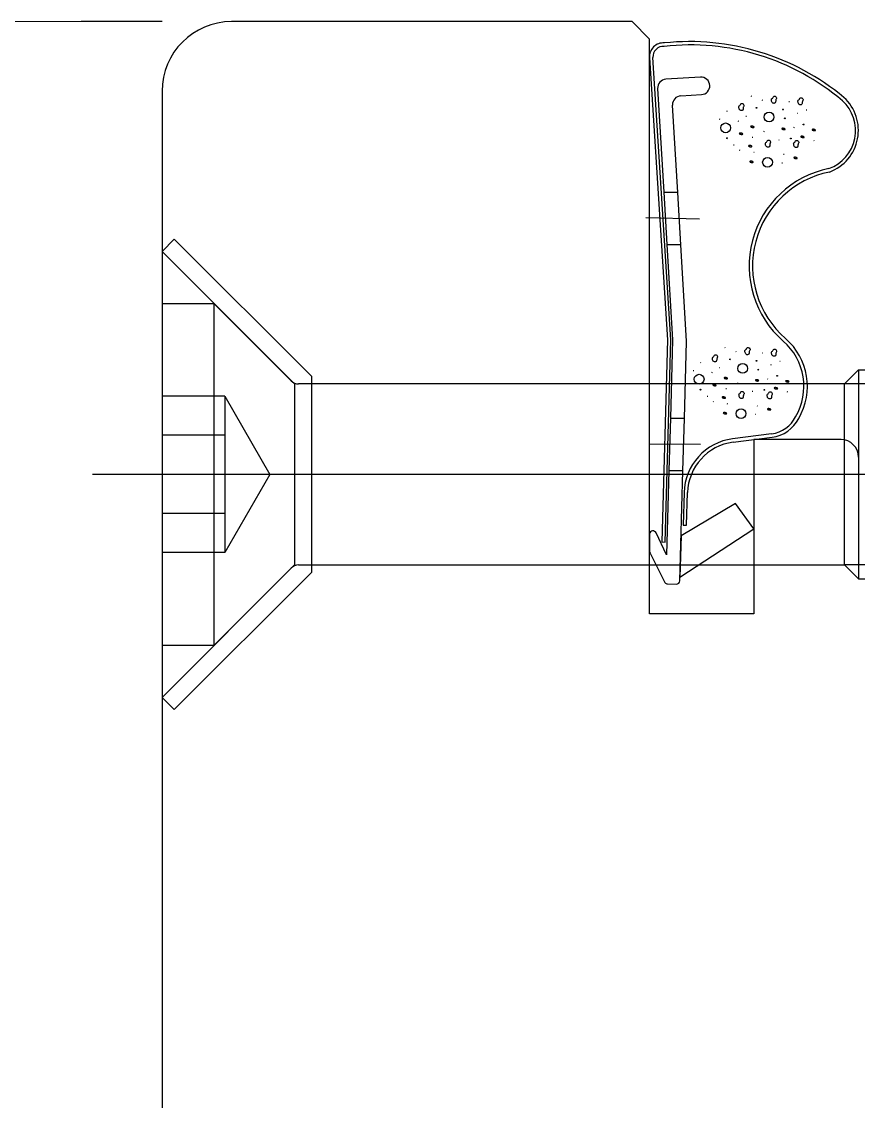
# Model space of a CAD drawing. Header units: centimetres. Extents: x 0.3 to 84.3, y 0.3 to 59.7.
# Drawn here: x 62.4973 to 62.5454, y 13.7373 to 13.7993 of the extents above; entities that cross this region are included whole.
import ezdxf

# ---------------------------------------------------------------- set-up
doc = ezdxf.new("R2010")
doc.units = ezdxf.units.CM
doc.linetypes.add('AUSGEZOGEN', pattern=[0])
doc.layers.add('Fenster', color=7, linetype='AUSGEZOGEN', lineweight=35)
doc.layers.add('Oeffnungsrichtung Fenster', color=7, linetype='AUSGEZOGEN', lineweight=25)

msp = doc.modelspace()

# ---------------------------------------------------------------- linework, layer by layer
at = {"layer": 'Fenster', "color": 7, "linetype": 'AUSGEZOGEN', "lineweight": 25}
for p, q in [((62.5323983980799, 13.79929238693553), (62.50939839859399, 13.79929238693553)), ((62.53339839805753, 13.79829238695789), (62.5323983980799, 13.79929238693553)), ((62.53339839805753, 13.76529238769549), (62.53339839805753, 13.79829238695789)), ((62.53339839805753, 13.7972199645752), (62.53442826877361, 13.78102068014214)), ((62.5346284473725, 13.78102422190891), (62.53359799509517, 13.79723265397175)), ((62.5363309611545, 13.79610005837549), (62.53433445999062, 13.79598180896169)), ((62.50539839868338, 13.79529238702494), (62.50539839868338, 13.67129238979656)), ((62.53386489705311, 13.79545312131732), (62.53422123947632, 13.78950007200515)), ((62.53519218516303, 13.79503085814527), (62.53639008586137, 13.79510180779353)), ((62.53926963269727, 13.79499829524457), (62.53923770191061, 13.79501055249685)), ((62.54051270917822, 13.79498028598537), (62.54055221416277, 13.79500578916268)), ((62.54055221416277, 13.79500578916268), (62.54058417438407, 13.79500733797222)), ((62.54058417438407, 13.79500733797222), (62.54061501467983, 13.79500275801416)), ((62.54061501467983, 13.79500275801416), (62.54064445032292, 13.79498471233378)), ((62.53502021857292, 13.78947760898205), (62.53472262222555, 13.79450217050085)), ((62.53853073696863, 13.79441872420985), (62.53854832270843, 13.79445139945474)), ((62.53853293852059, 13.79438454401193), (62.53853073696863, 13.79441872420985)), ((62.53853643682701, 13.79434590488641), (62.53853293852059, 13.79438454401193)), ((62.53854832270843, 13.79445139945474), (62.53858699288298, 13.79447811074811)), ((62.53858699288298, 13.79447811074811), (62.53861358792117, 13.79450808443972)), ((62.53861358792117, 13.79450808443972), (62.53862652667546, 13.79453844213304)), ((62.53862652667546, 13.79453844213304), (62.53864559621257, 13.79456767984071)), ((62.53864559621257, 13.79456767984071), (62.53868510119711, 13.79459318301802)), ((62.53868510119711, 13.79459318301802), (62.53871706141847, 13.79459473182756)), ((62.53871706141847, 13.79459473182756), (62.5387479017142, 13.79459015186954)), ((62.5387479017142, 13.79459015186954), (62.53877733735729, 13.79457210618921)), ((62.53877733735729, 13.79457210618921), (62.53880712704674, 13.79453288504751)), ((62.53879587039299, 13.79440194214876), (62.53878581054281, 13.79437000281664)), ((62.53881103956166, 13.79443294814996), (62.53879587039299, 13.79440194214876)), ((62.53880712704674, 13.79453288504751), (62.53882484187941, 13.79449692563667)), ((62.5388251864345, 13.79446414064974), (62.53881103956166, 13.79443294814996)), ((62.53882484187941, 13.79449692563667), (62.5388251864345, 13.79446414064974)), ((62.53990520067213, 13.79476527309085), (62.53987326988552, 13.79477753034321)), ((62.54039784993427, 13.79483133035447), (62.54041543567406, 13.79486400559941)), ((62.5404000514862, 13.79479715015654), (62.54039784993427, 13.79483133035447)), ((62.54040354979264, 13.79475851103107), (62.5404000514862, 13.79479715015654)), ((62.54040844326042, 13.79472172810224), (62.54040354979264, 13.79475851103107)), ((62.54042438967769, 13.79468186987029), (62.54040844326042, 13.79472172810224)), ((62.54041543567406, 13.79486400559941), (62.54045410584863, 13.79489071689277)), ((62.54045092748856, 13.79464218707562), (62.54042438967769, 13.79468186987029)), ((62.54048212177617, 13.7946164313581), (62.54045092748856, 13.79464218707562)), ((62.54045410584863, 13.79489071689277), (62.5404807008868, 13.79492069058437)), ((62.5404807008868, 13.79492069058437), (62.54049363964111, 13.7949510482777)), ((62.54051193078229, 13.79460042889841), (62.54048212177617, 13.7946164313581)), ((62.54049363964111, 13.7949510482777), (62.54051270917822, 13.79498028598537)), ((62.54054500143792, 13.79459649695004), (62.54051193078229, 13.79460042889841)), ((62.54058272851579, 13.79460649178068), (62.54054500143792, 13.79459649695004)), ((62.54061982491476, 13.79462838609147), (62.54058272851579, 13.79460649178068)), ((62.54064132235408, 13.79468445134762), (62.54061982491476, 13.79462838609147)), ((62.54064590002023, 13.79471528131521), (62.54064132235408, 13.79468445134762)), ((62.54064445032292, 13.79498471233378), (62.54067424001241, 13.79494549119209)), ((62.54064759917077, 13.79474769285044), (62.54064590002023, 13.79471528131521)), ((62.54065292350846, 13.79478260896131), (62.54064759917077, 13.79474769285044)), ((62.54066298335861, 13.79481454829343), (62.54065292350846, 13.79478260896131)), ((62.54067815252729, 13.79484555429454), (62.54066298335861, 13.79481454829343)), ((62.54067424001241, 13.79494549119209), (62.54069195484507, 13.79490953178124)), ((62.54069229940013, 13.7948767467944), (62.54067815252729, 13.79484555429454)), ((62.54069195484507, 13.79490953178124), (62.54069229940013, 13.7948767467944)), ((62.54143340315433, 13.79467895325406), (62.5414014723677, 13.79469121050638)), ((62.54192605241644, 13.79474501051769), (62.54194363815624, 13.79477768576262)), ((62.54192825396836, 13.79471083031972), (62.54192605241644, 13.79474501051769)), ((62.54193175227482, 13.79467219119424), (62.54192825396836, 13.79471083031972)), ((62.54193664574258, 13.79463540826551), (62.54193175227482, 13.79467219119424)), ((62.54195259215987, 13.79459555003355), (62.54193664574258, 13.79463540826551)), ((62.54194363815624, 13.79477768576262), (62.54198230833077, 13.79480439705604)), ((62.54197912997073, 13.7945558672388), (62.54195259215987, 13.79459555003355)), ((62.54201032425834, 13.79453011152131), (62.54197912997073, 13.7945558672388)), ((62.54198230833077, 13.79480439705604), (62.54200890336897, 13.79483437074751)), ((62.54200890336897, 13.79483437074751), (62.54202184212327, 13.79486472844087)), ((62.54204013326444, 13.79451410906163), (62.54201032425834, 13.79453011152131)), ((62.54202184212327, 13.79486472844087), (62.54204091166037, 13.79489396614854)), ((62.54207320392007, 13.79451017711322), (62.54204013326444, 13.79451410906163)), ((62.54204091166037, 13.79489396614854), (62.54208041664497, 13.79491946932585)), ((62.54211093099794, 13.79452017194381), (62.54207320392007, 13.79451017711322)), ((62.54208041664497, 13.79491946932585), (62.54211237686624, 13.7949210181354)), ((62.54214802739691, 13.79454206625474), (62.54211093099794, 13.79452017194381)), ((62.54211237686624, 13.7949210181354), (62.54214321716197, 13.79491643817737)), ((62.54214321716197, 13.79491643817737), (62.54217265280509, 13.79489839249705)), ((62.54216952483623, 13.7945981315108), (62.54214802739691, 13.79454206625474)), ((62.5421741025024, 13.79462896147839), (62.54216952483623, 13.7945981315108)), ((62.54217265280509, 13.79489839249705), (62.54220244249455, 13.79485917135535)), ((62.54217580165292, 13.79466137301375), (62.5421741025024, 13.79462896147839)), ((62.5421811259906, 13.79469628912452), (62.54217580165292, 13.79466137301375)), ((62.54219118584075, 13.7947282284566), (62.5421811259906, 13.79469628912452)), ((62.54220635500945, 13.79475923445776), (62.54219118584075, 13.7947282284566)), ((62.54220244249455, 13.79485917135535), (62.54222015732721, 13.79482321194451)), ((62.5422205018823, 13.79479042695757), (62.54220635500945, 13.79475923445776)), ((62.54222015732721, 13.79482321194451), (62.5422205018823, 13.79479042695757)), ((62.53787188886726, 13.79413163002974), (62.53783995808068, 13.7941438872821)), ((62.53854133029478, 13.79430912195762), (62.53853643682701, 13.79434590488641)), ((62.53855727671208, 13.79426926372562), (62.53854133029478, 13.79430912195762)), ((62.53858381452293, 13.79422958093101), (62.53855727671208, 13.79426926372562)), ((62.53861500881055, 13.79420382521344), (62.53858381452293, 13.79422958093101)), ((62.53864481781664, 13.7941878227538), (62.53861500881055, 13.79420382521344)), ((62.53867788847221, 13.79418389080543), (62.53864481781664, 13.7941878227538)), ((62.53871561555016, 13.79419388563602), (62.53867788847221, 13.79418389080543)), ((62.5387527119491, 13.79421577994681), (62.53871561555016, 13.79419388563602)), ((62.53877420938842, 13.79427184520296), (62.5387527119491, 13.79421577994681)), ((62.5387787870546, 13.79430267517055), (62.53877420938842, 13.79427184520296)), ((62.53878048620511, 13.79433508670582), (62.5387787870546, 13.79430267517055)), ((62.53878581054281, 13.79437000281664), (62.53878048620511, 13.79433508670582)), ((62.53896416753002, 13.79383852852152), (62.53893223674344, 13.79385078577389)), ((62.54192743887883, 13.79400647835446), (62.54189550809222, 13.79401873560683)), ((62.54242737886005, 13.79420378680189), (62.54239544807346, 13.79421604405425)), ((62.5374600110995, 13.79366923081098), (62.53742808031292, 13.7936814880633)), ((62.5385294104257, 13.79356069722281), (62.53849747963909, 13.79357295447517)), ((62.54171888405932, 13.79319778877985), (62.54168695327274, 13.79321004603217)), ((62.53933468333711, 13.79263245142406), (62.53930275255051, 13.79264470867638)), ((62.54000008673945, 13.79297130955861), (62.53996815595284, 13.79298356681097)), ((62.53826490844597, 13.79219020196552), (62.53823297765933, 13.79220245921788)), ((62.5385983824296, 13.79189184801998), (62.53856645164302, 13.79190410527231)), ((62.54005749606597, 13.79231301660593), (62.54007508180577, 13.79234569185087)), ((62.54005969761793, 13.79227883640797), (62.54005749606597, 13.79231301660593)), ((62.54006319592435, 13.79224019728249), (62.54005969761793, 13.79227883640797)), ((62.54006808939211, 13.79220341435376), (62.54006319592435, 13.79224019728249)), ((62.54008403580939, 13.7921635561218), (62.54006808939211, 13.79220341435376)), ((62.54007508180577, 13.79234569185087), (62.54011375198031, 13.79237240314428)), ((62.54011057362026, 13.79212387332704), (62.54008403580939, 13.7921635561218)), ((62.54014176790787, 13.79209811760957), (62.54011057362026, 13.79212387332704)), ((62.54011375198031, 13.79237240314428), (62.5401403470185, 13.79240237683576)), ((62.5401403470185, 13.79240237683576), (62.54015328577282, 13.79243273452912)), ((62.540171576914, 13.79208211514988), (62.54014176790787, 13.79209811760957)), ((62.54015328577282, 13.79243273452912), (62.54017235530993, 13.79246197223679)), ((62.54020464756957, 13.79207818320146), (62.540171576914, 13.79208211514988)), ((62.54017235530993, 13.79246197223679), (62.54021186029448, 13.7924874754141)), ((62.54024237464748, 13.79208817803206), (62.54020464756957, 13.79207818320146)), ((62.54021186029448, 13.7924874754141), (62.5402438205158, 13.79248902422365)), ((62.54027947104644, 13.79211007234298), (62.54024237464748, 13.79208817803206)), ((62.5402438205158, 13.79248902422365), (62.54027466081153, 13.79248444426567)), ((62.54027466081153, 13.79248444426567), (62.54030409645463, 13.79246639858529)), ((62.54030096848575, 13.79216613759905), (62.54027947104644, 13.79211007234298)), ((62.54030554615193, 13.79219696756664), (62.54030096848575, 13.79216613759905)), ((62.54030409645463, 13.79246639858529), (62.54033388614411, 13.7924271774436)), ((62.54030724530247, 13.79222937910199), (62.54030554615193, 13.79219696756664)), ((62.54031256964013, 13.79226429521277), (62.54030724530247, 13.79222937910199)), ((62.54032262949031, 13.79229623454485), (62.54031256964013, 13.79226429521277)), ((62.54033779865896, 13.792327240546), (62.54032262949031, 13.79229623454485)), ((62.54033388614411, 13.7924271774436), (62.54035160097674, 13.79239121803275)), ((62.54035194553186, 13.79235843304582), (62.54033779865896, 13.792327240546)), ((62.54035160097674, 13.79239121803275), (62.54035194553186, 13.79235843304582)), ((62.54085492034321, 13.79248120488965), (62.5408229895566, 13.79249346214196)), ((62.54167812507799, 13.79229371583433), (62.54169571081778, 13.79232639107927)), ((62.54168032662992, 13.79225953563637), (62.54167812507799, 13.79229371583433)), ((62.54168382493637, 13.79222089651089), (62.54168032662992, 13.79225953563637)), ((62.54168871840412, 13.79218411358206), (62.54168382493637, 13.79222089651089)), ((62.54170466482141, 13.79214425535015), (62.54168871840412, 13.79218411358206)), ((62.54169571081778, 13.79232639107927), (62.54173438099233, 13.79235310237264)), ((62.54173120263228, 13.79210457255549), (62.54170466482141, 13.79214425535015)), ((62.54176239691989, 13.79207881683797), (62.54173120263228, 13.79210457255549)), ((62.54173438099233, 13.79235310237264), (62.54176097603052, 13.79238307606416)), ((62.54176097603052, 13.79238307606416), (62.54177391478481, 13.79241343375757)), ((62.54179220592599, 13.79206281437828), (62.54176239691989, 13.79207881683797)), ((62.54177391478481, 13.79241343375757), (62.54179298432192, 13.79244267146519)), ((62.54182527658161, 13.79205888242987), (62.54179220592599, 13.79206281437828)), ((62.54179298432192, 13.79244267146519), (62.54183248930646, 13.79246817464246)), ((62.54186300365948, 13.79206887726046), (62.54182527658161, 13.79205888242987)), ((62.54183248930646, 13.79246817464246), (62.54186444952779, 13.79246972345209)), ((62.54190010005846, 13.79209077157134), (62.54186300365948, 13.79206887726046)), ((62.54186444952779, 13.79246972345209), (62.54189528982351, 13.79246514349402)), ((62.54189528982351, 13.79246514349402), (62.54192472546661, 13.79244709781361)), ((62.54192159749777, 13.79214683682749), (62.54190010005846, 13.79209077157134)), ((62.54192617516395, 13.79217766679508), (62.54192159749777, 13.79214683682749)), ((62.54192472546661, 13.79244709781361), (62.54195451515609, 13.79240787667195)), ((62.54192787431446, 13.7922100783303), (62.54192617516395, 13.79217766679508)), ((62.54193319865215, 13.79224499444113), (62.54192787431446, 13.7922100783303)), ((62.54194325850231, 13.7922769337732), (62.54193319865215, 13.79224499444113)), ((62.54195842767098, 13.79230793977431), (62.54194325850231, 13.7922769337732)), ((62.54195451515609, 13.79240787667195), (62.54197222998876, 13.79237191726111)), ((62.54197257454386, 13.79233913227422), (62.54195842767098, 13.79230793977431)), ((62.54197222998876, 13.79237191726111), (62.54197257454386, 13.79233913227422)), ((62.54286496071112, 13.79244917042957), (62.54283302992449, 13.79246142768189)), ((62.53941671127356, 13.7917671941374), (62.53938478048698, 13.79177945138977)), ((62.54112565662503, 13.79165272861682), (62.54109372583843, 13.79166498586915)), ((62.54103484315432, 13.79115918659927), (62.54100291236771, 13.79117144385168)), ((62.53502021857292, 13.78947760898205), (62.53422123947632, 13.78950007200515)), ((62.53422123947632, 13.78950007200515), (62.53440118968751, 13.7864938274171)), ((62.53422123947632, 13.78950007200515), (62.53502021857292, 13.78947760898205)), ((62.53519827023386, 13.78647141777106), (62.53502021857292, 13.78947760898205)), ((62.53626153059648, 13.78794211724562), (62.5331878087043, 13.78802853388179)), ((62.50610550544852, 13.78679949399603), (62.50539839868317, 13.78609238723061)), ((62.51399839849088, 13.77890660095359), (62.50610550544852, 13.78679949399603)), ((62.53519827023386, 13.78647141777106), (62.53440118968751, 13.7864938274171)), ((62.53440118968751, 13.7864938274171), (62.53472852103388, 13.78102543656783)), ((62.53440118968751, 13.7864938274171), (62.53519827023386, 13.78647141777106)), ((62.53552522604615, 13.78095115649435), (62.53519827023386, 13.78647141777106)), ((62.5053983908878, 13.78609237943529), (62.50539818743673, 12.16259898163499)), ((62.50539839868317, 13.78609238723061), (62.51299839851325, 13.7784923874005)), ((62.50539739868372, 13.78309238729767), (62.50539739868372, 13.76349238773578)), ((62.50839739861664, 13.78309238729767), (62.50539739868372, 13.78309238729767)), ((62.50839739861664, 13.76349238773578), (62.50839739861664, 13.78309238729767)), ((62.50839739861664, 13.78309238729767), (62.51282266258592, 13.77866712332839)), ((62.53442826877361, 13.78102068014214), (62.53410193716086, 13.76941350973821)), ((62.53430185815984, 13.76940788902798), (62.5346284473725, 13.78102422190891)), ((62.53472852103388, 13.78102543656783), (62.5346017567791, 13.7765166049107)), ((62.53540144077493, 13.77649412206956), (62.53552576781127, 13.78091626519104)), ((62.537106561705, 13.78010512625984), (62.53712563124208, 13.78013436396746)), ((62.53712563124208, 13.78013436396746), (62.53716513622663, 13.78015986714482)), ((62.53716513622663, 13.78015986714482), (62.53719709644795, 13.78016141595436)), ((62.53719709644795, 13.78016141595436), (62.53722793674368, 13.78015683599629)), ((62.53722793674368, 13.78015683599629), (62.53725737238678, 13.78013879031596)), ((62.53725737238678, 13.78013879031596), (62.53728716207626, 13.78009956917427)), ((62.53774966772673, 13.78056497937132), (62.53771773694015, 13.78057723662364)), ((62.53838523570164, 13.7803319572176), (62.53835330491501, 13.78034421447001)), ((62.53887788496378, 13.78039801448122), (62.53889547070358, 13.78043068972616)), ((62.53888008651574, 13.7803638342833), (62.53887788496378, 13.78039801448122)), ((62.53888358482214, 13.78032519515782), (62.53888008651574, 13.7803638342833)), ((62.53888847828989, 13.78028841222904), (62.53888358482214, 13.78032519515782)), ((62.53890442470723, 13.78024855399704), (62.53888847828989, 13.78028841222904)), ((62.53889547070358, 13.78043068972616), (62.53893414087813, 13.78045740101957)), ((62.53893096251807, 13.78020887120243), (62.53890442470723, 13.78024855399704)), ((62.53896215680568, 13.78018311548485), (62.53893096251807, 13.78020887120243)), ((62.53893414087813, 13.78045740101957), (62.53896073591631, 13.78048737471113)), ((62.53896073591631, 13.78048737471113), (62.53897367467061, 13.78051773240445)), ((62.53899196581179, 13.78016711302517), (62.53896215680568, 13.78018311548485)), ((62.53897367467061, 13.78051773240445), (62.53899274420772, 13.78054697011212)), ((62.53902503646741, 13.78016318107684), (62.53899196581179, 13.78016711302517)), ((62.53899274420772, 13.78054697011212), (62.53903224919228, 13.78057247328943)), ((62.53906276354527, 13.78017317590743), (62.53902503646741, 13.78016318107684)), ((62.53903224919228, 13.78057247328943), (62.53906420941359, 13.78057402209897)), ((62.53909985994425, 13.78019507021827), (62.53906276354527, 13.78017317590743)), ((62.53906420941359, 13.78057402209897), (62.53909504970932, 13.78056944214095)), ((62.53909504970932, 13.78056944214095), (62.53912448535241, 13.78055139646063)), ((62.53912135738359, 13.78025113547438), (62.53909985994425, 13.78019507021827)), ((62.53912593504975, 13.78028196544197), (62.53912135738359, 13.78025113547438)), ((62.53912448535241, 13.78055139646063), (62.53915427504189, 13.78051217531893)), ((62.53912763420026, 13.78031437697728), (62.53912593504975, 13.78028196544197)), ((62.53913295853794, 13.78034929308806), (62.53912763420026, 13.78031437697728)), ((62.5391430183881, 13.78038123242018), (62.53913295853794, 13.78034929308806)), ((62.53915818755681, 13.78041223842133), (62.5391430183881, 13.78038123242018)), ((62.53915427504189, 13.78051217531893), (62.53917198987455, 13.78047621590809)), ((62.53917233442965, 13.78044343092115), (62.53915818755681, 13.78041223842133)), ((62.53917198987455, 13.78047621590809), (62.53917233442965, 13.78044343092115)), ((62.53991343818379, 13.78024563738082), (62.53988150739718, 13.78025789463314)), ((62.54040608744596, 13.78031169464453), (62.54042367318576, 13.78034436988947)), ((62.54040828899788, 13.78027751444647), (62.54040608744596, 13.78031169464453)), ((62.5404117873043, 13.780238875321), (62.54040828899788, 13.78027751444647)), ((62.5404166807721, 13.78020209239226), (62.5404117873043, 13.780238875321)), ((62.54043262718938, 13.7801622341603), (62.5404166807721, 13.78020209239226)), ((62.54042367318576, 13.78034436988947), (62.54046234336029, 13.78037108118279)), ((62.54045916500021, 13.78012255136564), (62.54043262718938, 13.7801622341603)), ((62.54049035928782, 13.78009679564812), (62.54045916500021, 13.78012255136564)), ((62.54046234336029, 13.78037108118279), (62.54048893839848, 13.7804010548743)), ((62.54048893839848, 13.7804010548743), (62.54050187715281, 13.78043141256767)), ((62.54050187715281, 13.78043141256767), (62.54052094668988, 13.78046065027534)), ((62.54052094668988, 13.78046065027534), (62.54056045167446, 13.78048615345261)), ((62.54056045167446, 13.78048615345261), (62.54059241189575, 13.78048770226219)), ((62.54059241189575, 13.78048770226219), (62.54062325219147, 13.78048312230417)), ((62.54062325219147, 13.78048312230417), (62.54065268783458, 13.78046507662379)), ((62.54064955986573, 13.78016481563759), (62.54062806242643, 13.78010875038149)), ((62.54065413753189, 13.78019564560518), (62.54064955986573, 13.78016481563759)), ((62.54065268783458, 13.78046507662379), (62.54068247752406, 13.78042585548214)), ((62.54065583668243, 13.7802280571405), (62.54065413753189, 13.78019564560518)), ((62.54066116102012, 13.78026297325128), (62.54065583668243, 13.7802280571405)), ((62.54067122087027, 13.78029491258335), (62.54066116102012, 13.78026297325128)), ((62.54068639003895, 13.78032591858451), (62.54067122087027, 13.78029491258335)), ((62.54068247752406, 13.78042585548214), (62.54070019235672, 13.78038989607131)), ((62.54070053691183, 13.78035711108438), (62.54068639003895, 13.78032591858451)), ((62.54070019235672, 13.78038989607131), (62.54070053691183, 13.78035711108438)), ((62.53635192389677, 13.77969831415653), (62.53631999311017, 13.7797105714089)), ((62.53701077199815, 13.7799854083366), (62.5370283577379, 13.78001808358154)), ((62.53701297355008, 13.77995122813868), (62.53701077199815, 13.7799854083366)), ((62.5370164718565, 13.77991258901321), (62.53701297355008, 13.77995122813868)), ((62.53702136532429, 13.77987580608437), (62.5370164718565, 13.77991258901321)), ((62.53703731174158, 13.77983594785247), (62.53702136532429, 13.77987580608437)), ((62.5370283577379, 13.78001808358154), (62.53706702791249, 13.78004479487495)), ((62.53706384955241, 13.77979626505776), (62.53703731174158, 13.77983594785247)), ((62.53709504384003, 13.77977050934024), (62.53706384955241, 13.77979626505776)), ((62.53706702791249, 13.78004479487495), (62.53709362295069, 13.78007476856647)), ((62.53709362295069, 13.78007476856647), (62.537106561705, 13.78010512625984)), ((62.53712485284615, 13.77975450688054), (62.53709504384003, 13.77977050934024)), ((62.53715792350175, 13.77975057493218), (62.53712485284615, 13.77975450688054)), ((62.53719565057965, 13.77976056976277), (62.53715792350175, 13.77975057493218)), ((62.53723274697862, 13.77978246407366), (62.53719565057965, 13.77976056976277)), ((62.53725424441794, 13.77983852932976), (62.53723274697862, 13.77978246407366)), ((62.53725882208408, 13.77986935929734), (62.53725424441794, 13.77983852932976)), ((62.53726052123463, 13.77990177083262), (62.53725882208408, 13.77986935929734)), ((62.53726584557231, 13.7799366869434), (62.53726052123463, 13.77990177083262)), ((62.53727590542246, 13.77996862627552), (62.53726584557231, 13.7799366869434)), ((62.53729107459115, 13.77999963227672), (62.53727590542246, 13.77996862627552)), ((62.53728716207626, 13.78009956917427), (62.53730487690893, 13.78006360976342)), ((62.53730522146399, 13.78003082477649), (62.53729107459115, 13.77999963227672)), ((62.53730487690893, 13.78006360976342), (62.53730522146399, 13.78003082477649)), ((62.54040747390835, 13.77957316248131), (62.54037554312173, 13.77958541973358)), ((62.54052016829395, 13.78008079318847), (62.54049035928782, 13.78009679564812)), ((62.54055323894956, 13.78007686123997), (62.54052016829395, 13.78008079318847)), ((62.54059096602745, 13.78008685607065), (62.54055323894956, 13.78007686123997)), ((62.54062806242643, 13.78010875038149), (62.54059096602745, 13.78008685607065)), ((62.54090741388955, 13.77977047092868), (62.54087548310294, 13.77978272818104)), ((62.51399839849088, 13.76767817407981), (62.51399839849088, 13.77890660095359)), ((62.53594004612904, 13.77923591493777), (62.53590811534244, 13.77924817219005)), ((62.53700944545522, 13.77912738134956), (62.53697751466861, 13.77913963860192)), ((62.53744420255953, 13.77940521264832), (62.53741227177292, 13.77941746990063)), ((62.54539739778963, 13.77929138738319), (62.54459739780754, 13.77849138740108)), ((62.54539739778963, 13.77929138738319), (62.57587284971668, 13.77929138738319)), ((62.54539739778963, 13.77929138738319), (62.54539739778963, 13.76729338765022)), ((62.51299839851325, 13.7784923874005), (62.51299839851325, 13.76809238763294)), ((62.51299839851325, 13.77849138740108), (62.51299839851325, 13.76809338763233)), ((62.54459739780754, 13.77849138740108), (62.51324692664511, 13.77849138740108)), ((62.53848012176897, 13.77853799368541), (62.53844819098234, 13.77855025093773)), ((62.54019891908887, 13.77876447290661), (62.5401669883022, 13.77877673015896)), ((62.57725849033176, 13.77849138740108), (62.54459739780754, 13.77849138740108)), ((62.54459739780754, 13.76809338763233), (62.54459739780754, 13.77849138740108)), ((62.50899739860324, 13.77778144730869), (62.50539739868372, 13.77778144730869)), ((62.50899739860324, 13.77778144730869), (62.50899739860324, 13.76880332772476)), ((62.50899739860324, 13.77778144730869), (62.51158915848257, 13.77329238751668)), ((62.53674494347548, 13.77775688609231), (62.53671301268883, 13.77776914334463)), ((62.5378147183666, 13.77819913555086), (62.53778278757999, 13.77821139280313)), ((62.53853753109549, 13.77787970073277), (62.53855511683525, 13.77791237597772)), ((62.53853973264742, 13.77784552053472), (62.53853753109549, 13.77787970073277)), ((62.53854323095386, 13.77780688140925), (62.53853973264742, 13.77784552053472)), ((62.53854812442162, 13.7777700984805), (62.53854323095386, 13.77780688140925)), ((62.5385640708389, 13.77773024024855), (62.53854812442162, 13.7777700984805)), ((62.53855511683525, 13.77791237597772), (62.53859378700985, 13.77793908727108)), ((62.53859060864975, 13.77769055745389), (62.5385640708389, 13.77773024024855)), ((62.53862180293736, 13.77766480173641), (62.53859060864975, 13.77769055745389)), ((62.53859378700985, 13.77793908727108), (62.53862038204799, 13.77796906096255)), ((62.53862038204799, 13.77796906096255), (62.53863332080231, 13.77799941865592)), ((62.53865161194348, 13.77764879927673), (62.53862180293736, 13.77766480173641)), ((62.53863332080231, 13.77799941865592), (62.53865239033941, 13.77802865636359)), ((62.53868468259906, 13.77764486732822), (62.53865161194348, 13.77764879927673)), ((62.53865239033941, 13.77802865636359), (62.53869189532399, 13.77805415954086)), ((62.53872240967698, 13.7776548621589), (62.53868468259906, 13.77764486732822)), ((62.53869189532399, 13.77805415954086), (62.53872385554529, 13.77805570835044)), ((62.53875950607596, 13.77767675646974), (62.53872240967698, 13.7776548621589)), ((62.53872385554529, 13.77805570835044), (62.53875469584099, 13.77805112839242)), ((62.53875469584099, 13.77805112839242), (62.53878413148414, 13.77803308271205)), ((62.53878100351528, 13.77773282172584), (62.53875950607596, 13.77767675646974)), ((62.53878558118141, 13.77776365169343), (62.53878100351528, 13.77773282172584)), ((62.53878413148414, 13.77803308271205), (62.53881392117358, 13.7779938615704)), ((62.53878728033197, 13.77779606322875), (62.53878558118141, 13.77776365169343)), ((62.53879260466964, 13.77783097933953), (62.53878728033197, 13.77779606322875)), ((62.53880266451981, 13.7778629186716), (62.53879260466964, 13.77783097933953)), ((62.5388178336885, 13.77789392467275), (62.53880266451981, 13.7778629186716)), ((62.53881392117358, 13.7779938615704), (62.53883163600625, 13.77795790215955)), ((62.5388319805613, 13.77792511717261), (62.5388178336885, 13.77789392467275)), ((62.53883163600625, 13.77795790215955), (62.5388319805613, 13.77792511717261)), ((62.53933495537273, 13.7780478890164), (62.53930302458612, 13.77806014626872)), ((62.5401581601075, 13.77786039996109), (62.5401757458473, 13.77789307520602)), ((62.54016036165942, 13.77782621976317), (62.5401581601075, 13.77786039996109)), ((62.54016385996582, 13.77778758063764), (62.54016036165942, 13.77782621976317)), ((62.54016875343362, 13.77775079770882), (62.54016385996582, 13.77778758063764)), ((62.54018469985093, 13.7777109394769), (62.54016875343362, 13.77775079770882)), ((62.5401757458473, 13.77789307520602), (62.54021441602185, 13.77791978649939)), ((62.54021123766177, 13.77767125668225), (62.54018469985093, 13.7777109394769)), ((62.54024243194938, 13.77764550096472), (62.54021123766177, 13.77767125668225)), ((62.54021441602185, 13.77791978649939), (62.54024101106, 13.77794976019091)), ((62.54024101106, 13.77794976019091), (62.54025394981433, 13.77798011788433)), ((62.5402722409555, 13.77762949850503), (62.54024243194938, 13.77764550096472)), ((62.54025394981433, 13.77798011788433), (62.54027301935142, 13.77800935559199)), ((62.54027301935142, 13.77800935559199), (62.540312524336, 13.7780348587693)), ((62.540312524336, 13.7780348587693), (62.54034448455731, 13.77803640757885)), ((62.54038013508797, 13.77765745569809), (62.540343038689, 13.77763556138725)), ((62.54034448455731, 13.77803640757885), (62.54037532485301, 13.77803182762077)), ((62.54037532485301, 13.77803182762077), (62.5404047604961, 13.7780137819404)), ((62.54040163252728, 13.77771352095424), (62.54038013508797, 13.77765745569809)), ((62.54040621019343, 13.77774435092183), (62.54040163252728, 13.77771352095424)), ((62.5404047604961, 13.7780137819404), (62.54043455018561, 13.77797456079871)), ((62.54040790934393, 13.77777676245706), (62.54040621019343, 13.77774435092183)), ((62.54041323368166, 13.77781167856792), (62.54040790934393, 13.77777676245706)), ((62.54042329353182, 13.77784361789996), (62.54041323368166, 13.77781167856792)), ((62.54043846270047, 13.77787462390116), (62.54042329353182, 13.77784361789996)), ((62.54043455018561, 13.77797456079871), (62.54045226501827, 13.77793860138786)), ((62.54045260957337, 13.77790581640102), (62.54043846270047, 13.77787462390116)), ((62.54045226501827, 13.77793860138786), (62.54045260957337, 13.77790581640102)), ((62.54134499574058, 13.77801585455632), (62.54131306495398, 13.77802811180864)), ((62.53707841745911, 13.77745853214674), (62.53704648667248, 13.77747078939906)), ((62.53789674630309, 13.7773338782642), (62.53786481551647, 13.77734613551657)), ((62.53960569165451, 13.77721941274363), (62.53957376086792, 13.77723166999599)), ((62.54030531161108, 13.77762556655666), (62.5402722409555, 13.77762949850503)), ((62.540343038689, 13.77763556138725), (62.54030531161108, 13.77762556655666)), ((62.5346017567791, 13.7765166049107), (62.53451744612486, 13.7735177899262)), ((62.53540144077493, 13.77649412206956), (62.5346017567791, 13.7765166049107)), ((62.5346017567791, 13.7765166049107), (62.53540144077493, 13.77649412206956)), ((62.53531713012077, 13.77349530708507), (62.53540144077493, 13.77649412206956)), ((62.53951487818384, 13.77672587072612), (62.53948294739723, 13.77673812797844)), ((62.50899739860324, 13.77553691741268), (62.50539739868372, 13.77553691741268)), ((62.5404106008229, 13.77562353919129), (62.53817482711938, 13.77533745063802)), ((62.53820021204685, 13.7751390681699), (62.54043598575036, 13.77542515672317)), ((62.54439839781167, 13.77529238747198), (62.53939839792343, 13.77529238747198)), ((62.53939839792343, 13.77529238747198), (62.53939839792343, 13.76529238769549)), ((62.53340358070103, 13.77504780757832), (62.53633267991081, 13.77502758867918)), ((62.53451744612486, 13.7735177899262), (62.53438129065979, 13.76867492572629)), ((62.53531713012077, 13.77349530708507), (62.53451744612486, 13.7735177899262)), ((62.53451744612486, 13.7735177899262), (62.53531713012077, 13.77349530708507)), ((62.53513989737679, 13.7671913800994), (62.53531713012077, 13.77349530708507)), ((62.58939739680615, 13.77329238751668), (62.50139739877311, 13.77329238751668)), ((62.51158915848257, 13.77329238751668), (62.50899739860324, 13.76880332772476)), ((62.53538224997543, 13.77225326251205), (62.53532959760917, 13.77038048965274)), ((62.53552951860814, 13.77037486894242), (62.53558217097441, 13.77224764180183)), ((62.53833359291189, 13.77161515017711), (62.53521241736693, 13.76977081724286)), ((62.53939839792343, 13.77017278612598), (62.53833359291189, 13.77161515017711)), ((62.50899739860324, 13.77104785762072), (62.50539739868372, 13.77104785762072)), ((62.53532959760917, 13.77038048965274), (62.53552951860814, 13.77037486894242)), ((62.53339839805753, 13.76988743499801), (62.53339839805753, 13.76889835234024)), ((62.53438129065979, 13.76867492572629), (62.53378008119265, 13.76993508785413)), ((62.53514551808711, 13.76739130109836), (62.53939839792343, 13.77017278612598)), ((62.53521241736693, 13.76977081724286), (62.53514551808711, 13.76739130109836)), ((62.53410193716086, 13.76941350973821), (62.53430185815984, 13.76940788902798)), ((62.50899739860324, 13.76880332772476), (62.50539739868372, 13.76880332772476)), ((62.53343527241964, 13.76877690506817), (62.53428048503837, 13.76709027166644)), ((62.51299839851325, 13.76809238763294), (62.50539839868317, 13.76049238780283)), ((62.50839739861664, 13.76349238773578), (62.51282266258592, 13.76791765170501)), ((62.51324692664514, 13.76809338763233), (62.54459739780754, 13.76809338763233)), ((62.57725849033179, 13.76809338763233), (62.54459739780754, 13.76809338763233)), ((62.54459739780754, 13.76809338763233), (62.54539739778963, 13.76729338765022)), ((62.50610550544852, 13.75978528103747), (62.51399839849088, 13.76767817407981)), ((62.54539739778963, 13.76729338765022), (62.57587284971686, 13.76729338765022)), ((62.53443426960384, 13.76701113955883), (62.53493435566758, 13.76699707981075)), ((62.53939839792343, 13.76529238769549), (62.53339839805753, 13.76529238769549)), ((62.50539739868372, 13.76349238773578), (62.50839739861664, 13.76349238773578)), ((62.50539839868317, 13.76049238780283), (62.50610550544852, 13.75978528103747))]:
    msp.add_line(p, q, dxfattribs=at)
for centre, radius in [((62.53954111125553, 13.79433577682584), 2.300388841681201e-05), ((62.54026858550139, 13.7938105583079), 0.0002807631994706388), ((62.54106931373769, 13.7942494569891), 2.300388841681201e-05), ((62.54116764501801, 13.79373977743179), 2.300388841746596e-05), ((62.53777029607345, 13.79319175178652), 0.0002807631994699848), ((62.54225044924294, 13.79338298692777), 2.300388841681201e-05), ((62.53784798562388, 13.7925931392101), 2.300388841746596e-05), ((62.54151645587532, 13.79257733632693), 2.300388841746596e-05), ((62.54017749667572, 13.79121506441005), 0.0002807631994706388), ((62.53802114628505, 13.77990246095263), 2.300388841746597e-05), ((62.53874862053092, 13.77937724243465), 0.00028076319946706), ((62.53954934876719, 13.77981614111585), 2.300388841746597e-05), ((62.53625033110296, 13.77875843591327), 0.00028076319946706), ((62.53964768004749, 13.77930646155855), 2.300388841746597e-05), ((62.54073048427244, 13.77894967105462), 2.300388841746597e-05), ((62.53632802065338, 13.7781598233369), 2.300388841746597e-05), ((62.53999649090483, 13.77814402045369), 2.300388841746597e-05), ((62.53865753170523, 13.77678174853681), 0.0002807631994664061)]:
    msp.add_circle(centre, radius, dxfattribs=at)
for centre, radius, start, end in [((62.50939839859398, 13.79529238702492), 0.003999999910593033, 90, 180), ((62.53569861309419, 13.78428671060337), 0.01385738920666772, 50.20945037740892, 95.98201879118646), ((62.53419678620802, 13.79727072216137), 0.0007999999821178789, 85.86679282773468, 183.6376878034782), ((62.53419678620802, 13.79727072216137), 0.0005999999865874998, 85.56149746563997, 183.6376878036482), ((62.53574636973192, 13.7844446684679), 0.01350814801442152, 49.72929632152101, 96.38895099296634), ((62.53436402234408, 13.7954826836707), 0.0004999999888241291, 93.38957304372636, 183.3895730434871), ((62.53636052350793, 13.79560093308441), 0.0004999999888241291, 3.389573043535099, 93.38957304371432), ((62.53636052350793, 13.79560093308441), 0.0004999999888241291, 273.3895730437263, 3.389573043535099), ((62.53522174751652, 13.79453173285428), 0.0004999999888241291, 93.38957304288951, 183.3895730435351), ((62.54291732399773, 13.79303468229436), 0.002320093332118073, 289.7587928704726, 47.7247993385765), ((62.5428414472736, 13.79304789067464), 0.002556850647570934, 290.6786893030194, 47.55238744774313), ((62.5392222585383, 13.79326841628153), 1.409814735756264e-05, 169.6444464742153, 219.3652256285971), ((62.5392222585383, 13.79326841628153), 1.409814735756263e-05, 119.9236673138445, 169.6444464742153), ((62.53926971178845, 13.79330734661184), 7.547714676832012e-05, 219.3652256231516, 240.3023292120273), ((62.53925287719365, 13.79321521966967), 7.547714676766617e-05, 98.98656374783964, 119.9236673286229), ((62.53930974984871, 13.79337754743482), 0.0001562929980404584, 240.3023292036724, 251.3717579256025), ((62.53926550085922, 13.79313539583316), 0.0001562929980411124, 87.91713502581075, 98.98656374906685), ((62.53934908859228, 13.79349424982442), 0.0002794473096869383, 251.3717579283928, 259.6444464755673), ((62.53926102483481, 13.79301232288853), 0.0002794473096911709, 79.6444464771968, 87.91713502682039), ((62.53934908859228, 13.79349424982442), 0.000279447309690517, 259.6444464757636, 267.9171350239086), ((62.53926102483481, 13.79301232288853), 0.0002794473096911709, 71.37175793012233, 79.6444464771968), ((62.53934461256788, 13.79337117687982), 0.0001562929980404584, 267.9171350258108, 278.9865637490669), ((62.53930036357838, 13.79312902527817), 0.0001562929980411124, 60.30232920852031, 71.37175793033111), ((62.53935723623345, 13.79329135304328), 7.547714676832011e-05, 278.9865637423014, 299.9236673279502), ((62.53934040163865, 13.79319922610111), 7.547714676832012e-05, 39.36522561868802, 60.30232920801005), ((62.53938785488882, 13.79323815643142), 1.409814736114136e-05, 299.9236673388718, 349.6444464794061), ((62.53938785488882, 13.79323815643142), 1.409814736114136e-05, 349.6444464794061, 39.36522561028156), ((62.54101191829783, 13.79314229381729), 1.409814736114136e-05, 169.6444464845969, 219.3652256341784), ((62.54101191829783, 13.79314229381729), 1.409814736114136e-05, 119.9236673388718, 169.6444464845969), ((62.5410425369532, 13.79308909720539), 7.547714676832011e-05, 98.98656374783964, 119.9236673292955), ((62.54105516061876, 13.79300927336889), 0.0001562929980404584, 87.91713502583443, 98.98656374906685), ((62.54105068459435, 13.79288620042429), 0.0002794473096911709, 79.64444647726225, 87.9171350253645), ((62.54105068459435, 13.79288620042429), 0.0002794473096911709, 71.37175792747763, 79.64444647726225), ((62.54109002333793, 13.79300290281389), 0.0001562929980446911, 60.30232920625765, 71.37175792581048), ((62.53857119801599, 13.79287024288214), 1.409814735756264e-05, 169.6444464742153, 219.3652256285971), ((62.53857119801599, 13.79287024288214), 1.409814735756263e-05, 119.9236673460744, 169.6444464742153), ((62.53861865126617, 13.7929091732124), 7.547714676832011e-05, 219.365225618688, 240.3023292066739), ((62.53860181667135, 13.79281704627023), 7.547714676832011e-05, 98.986563747629, 119.9236673292955), ((62.53865868932642, 13.79297937403534), 0.0001562929980411123, 240.3023292056124, 251.3717579278627), ((62.53861444033691, 13.79273722243369), 0.0001562929980411124, 87.91713502320769, 98.98656374649404), ((62.53869802806999, 13.79309607642498), 0.0002794473096911709, 251.3717579273613, 259.6444464757636), ((62.53860996431251, 13.79261414948914), 0.000279447309690517, 79.64444647576369, 87.91713502390864), ((62.53869802806999, 13.79309607642498), 0.0002794473096911709, 259.6444464757636, 267.9171350239086), ((62.53860996431251, 13.79261414948914), 0.000279447309690517, 71.37175792586443, 79.64444647576369), ((62.53869355204557, 13.79297300348034), 0.0001562929980411124, 267.9171350258344, 278.9865637490669), ((62.53864930305608, 13.79273085187868), 0.0001562929980404584, 60.30232920593504, 71.37175792807078), ((62.53870617571116, 13.7928931796438), 7.547714676766617e-05, 278.986563742512, 299.9236673299682), ((62.53868934111635, 13.79280105270167), 7.547714676832012e-05, 39.36522561973053, 60.30232920801005), ((62.53873679436653, 13.79283998303198), 1.409814736114136e-05, 299.9236673388718, 349.6444464794061), ((62.53873679436653, 13.79283998303198), 1.409814736114136e-05, 349.6444464794061, 39.36522559196605), ((62.54105937154799, 13.79318122414756), 7.547714676766617e-05, 219.3652256231516, 240.3023292120273), ((62.54109940960825, 13.7932514249705), 0.0001562929980404584, 240.3023292104603, 251.3717579303311), ((62.54113874835182, 13.79336812736014), 0.000279447309690517, 251.3717579288581, 259.6444464757636), ((62.54113874835182, 13.79336812736014), 0.0002794473096911709, 259.6444464757636, 267.9171350239086), ((62.54113427232742, 13.7932450544155), 0.0001562929980404584, 267.9171350258344, 278.9865637490669), ((62.54114689599299, 13.79316523057899), 7.547714676832012e-05, 278.986563742512, 299.9236673299682), ((62.54113006139818, 13.79307310363683), 7.547714676832011e-05, 39.36522562419415, 60.30232920734201), ((62.54117751464835, 13.79311203396714), 1.409814735756263e-05, 299.9236673424731, 349.6444464690245), ((62.54117751464835, 13.79311203396714), 1.409814735756264e-05, 349.6444464690245, 39.36522564534103), ((62.54210147538996, 13.79268696188765), 1.409814736114136e-05, 169.6444464794061, 219.3652256397597), ((62.54210147538996, 13.79268696188765), 1.409814736114136e-05, 119.9236673460744, 169.6444464794061), ((62.54214892864015, 13.79272589221786), 7.547714676832012e-05, 219.365225618688, 240.3023292066739), ((62.54213209404534, 13.79263376527577), 7.547714676832011e-05, 98.98656374783964, 119.9236673299682), ((62.54218896670042, 13.79279609304084), 0.0001562929980411123, 240.3023292036724, 251.3717579253944), ((62.54214471771092, 13.79255394143919), 0.0001562929980404584, 87.91713502581075, 98.98656374402294), ((62.54222830544398, 13.79291279543044), 0.0002794473096911709, 251.3717579259808, 259.6444464757636), ((62.5421402416865, 13.79243086849464), 0.000279447309690517, 79.64444647576369, 87.91713502390864), ((62.54222830544398, 13.79291279543044), 0.0002794473096911709, 259.6444464757636, 267.9171350239086), ((62.5421402416865, 13.79243086849464), 0.000279447309690517, 71.37175792574808, 79.64444647576369), ((62.54222382941956, 13.79278972248589), 0.0001562929980411124, 267.9171350258108, 278.9865637491686), ((62.54217958043007, 13.79254757088419), 0.0001562929980440371, 60.30232920593504, 71.37175792581048), ((62.54223645308514, 13.7927098986493), 7.547714676766617e-05, 278.9865637478396, 299.9236673292955), ((62.54221961849032, 13.79261777170713), 7.547714676766617e-05, 39.36522561973053, 60.30232920734201), ((62.5422670717405, 13.79265670203753), 1.409814735756263e-05, 299.9236673424731, 349.6444464671137), ((62.5422670717405, 13.79265670203753), 1.409814735756263e-05, 349.6444464671137, 39.36522562301575), ((62.54275253591227, 13.79308513528707), 1.409814735756264e-05, 169.6444464742153, 219.3652256285971), ((62.54275253591227, 13.79308513528707), 1.409814735756263e-05, 119.9236673138445, 169.6444464742153), ((62.54279998916244, 13.79312406561734), 7.547714676832011e-05, 219.3652256197305, 240.302329207342), ((62.54278315456764, 13.79303193867517), 7.547714676832012e-05, 98.98656374783964, 119.9236673286229), ((62.5428400272227, 13.79319426644028), 0.0001562929980404584, 240.302329205935, 251.3717579280708), ((62.54279577823321, 13.79295211483863), 0.0001562929980411124, 87.91713502583443, 98.98656374906685), ((62.54287936596629, 13.79331096882992), 0.0002794473096911709, 251.3717579260971, 259.6444464758292), ((62.5427913022088, 13.79282904189408), 0.0002794473096911709, 79.64444647576369, 87.9171350253645), ((62.54287936596629, 13.79331096882992), 0.000279447309691171, 259.6444464758292, 267.9171350239086), ((62.5427913022088, 13.79282904189408), 0.0002794473096911709, 71.37175792885814, 79.64444647576369), ((62.54287488994187, 13.79318789588537), 0.0001562929980404584, 267.9171350258108, 278.9865637491686), ((62.54283064095238, 13.79294574428363), 0.0001562929980411124, 60.30232920852031, 71.37175793033111), ((62.54288751360744, 13.79310807204874), 7.547714676832011e-05, 278.986563742512, 299.9236673279502), ((62.54287067901263, 13.79301594510662), 7.547714676832011e-05, 39.36522562761524, 60.30232920801005), ((62.5429181322628, 13.79305487543692), 1.409814735756263e-05, 299.9236673675004, 349.6444464671137), ((62.5429181322628, 13.79305487543692), 1.409814735756264e-05, 349.6444464671137, 39.36522562301575), ((62.53910544222364, 13.79215444540804), 1.409814736114136e-05, 169.6444464845969, 219.3652256341784), ((62.53910544222364, 13.79215444540804), 1.409814736114136e-05, 119.9236673675004, 169.6444464845969), ((62.53915289547381, 13.79219337573839), 7.547714676832012e-05, 219.365225618688, 240.3023292066739), ((62.539136060879, 13.79210124879627), 7.547714676832011e-05, 98.98656374230139, 119.9236673292955), ((62.53919293353407, 13.79226357656138), 0.0001562929980411124, 240.3023292033498, 251.3717579253944), ((62.53914868454459, 13.79202142495969), 0.0001562929980404584, 87.91713502583443, 98.98656374649404), ((62.53923227227767, 13.79238027895093), 0.0002794473096911709, 251.3717579259808, 259.6444464757636), ((62.53914420852017, 13.79189835201509), 0.000279447309690517, 79.64444647576369, 87.91713502390864), ((62.53923227227767, 13.79238027895093), 0.0002794473096911709, 259.6444464757636, 267.9171350239086), ((62.53914420852017, 13.79189835201509), 0.000279447309690517, 71.37175792712861, 79.64444647576369), ((62.53922779625323, 13.79225720600638), 0.0001562929980411123, 267.9171350258344, 278.9865637490669), ((62.53918354726374, 13.79201505440473), 0.0001562929980440371, 60.30232920593504, 71.3717579282788), ((62.53924041991881, 13.7921773821698), 7.547714676766617e-05, 278.9865637478396, 299.9236673292955), ((62.539223585324, 13.79208525522767), 7.547714676766617e-05, 39.36522561868802, 60.30232920667394), ((62.53927103857421, 13.79212418555794), 1.409814735756263e-05, 299.9236673460744, 349.6444464742153), ((62.53927103857421, 13.79212418555794), 1.409814735756263e-05, 349.6444464742153, 39.36522562859707), ((62.54170716035914, 13.79147983929837), 1.409814735756264e-05, 169.6444464742153, 219.3652256285971), ((62.54170716035914, 13.79147983929837), 1.409814735756263e-05, 119.9236673174457, 169.6444464742153), ((62.5417546136093, 13.79151876962864), 7.547714676832011e-05, 219.365225618688, 240.3023292066739), ((62.5417377790145, 13.79142664268651), 7.547714676832011e-05, 98.98656374783964, 119.9236673292955), ((62.54179465166959, 13.79158897045158), 0.0001562929980411124, 240.302329205935, 251.3717579280708), ((62.54175040268007, 13.79134681884992), 0.0001562929980440371, 87.91713502325501, 98.9865637438195), ((62.54183399041314, 13.79170567284122), 0.0002794473096911709, 251.3717579274776, 259.6444464758292), ((62.54174592665566, 13.79122374590537), 0.000279447309690517, 79.64444647576369, 87.91713502390864), ((62.54183399041314, 13.79170567284122), 0.000279447309691171, 259.6444464758292, 267.9171350239086), ((62.54174592665566, 13.79122374590537), 0.0002794473096869383, 71.3717579283928, 79.64444647556728), ((62.54182951438872, 13.79158259989662), 0.0001562929980411124, 267.9171350258344, 278.986563746494), ((62.54178526539925, 13.79134044829492), 0.0001562929980404584, 60.30232920561242, 71.37175792786277), ((62.54184213805431, 13.79150277606004), 7.547714676832012e-05, 278.9865637423014, 299.9236673292955), ((62.5418253034595, 13.79141064911791), 7.547714676766617e-05, 39.36522561973053, 60.30232920734201), ((62.54187275670966, 13.79144957944826), 1.409814736114136e-05, 299.9236673388718, 349.6444464794061), ((62.54187275670966, 13.79144957944826), 1.409814736114136e-05, 349.6444464794061, 39.3652256341784), ((62.54482551447337, 13.78525576049614), 0.005707174971376358, 101.3569081375072, 229.0069184799125), ((62.53917330725486, 13.7912550237394), 1.409814736114136e-05, 169.6444464774953, 219.3652256341784), ((62.53917330725486, 13.7912550237394), 1.409814736114136e-05, 119.9236673602979, 169.6444464774953), ((62.53922076050502, 13.79129395406971), 7.547714676832011e-05, 219.3652256218155, 240.302329207342), ((62.53920392591021, 13.79120182712762), 7.547714676832011e-05, 98.98656374251202, 119.9236673292955), ((62.53926079856532, 13.79136415489274), 0.0001562929980411124, 240.3023292036724, 251.3717579253944), ((62.53921654957581, 13.79112200329104), 0.0001562929980404584, 87.91713502581075, 98.98656374392122), ((62.53930013730886, 13.79148085728224), 0.0002794473096911709, 251.3717579258644, 259.6444464757636), ((62.5392120735514, 13.79099893034644), 0.000279447309690517, 79.6444464771968, 87.9171350253645), ((62.53930013730886, 13.79148085728224), 0.0002794473096911709, 259.6444464757636, 267.9171350239086), ((62.5392120735514, 13.79099893034644), 0.000279447309690517, 71.371757930006, 79.6444464771968), ((62.53929566128446, 13.79135778433773), 0.0001562929980411124, 267.9171350232077, 278.9865637465957), ((62.53925141229495, 13.79111563273604), 0.0001562929980404584, 60.30232920593504, 71.37175792807078), ((62.53930828495003, 13.79127796050115), 7.547714676766617e-05, 278.986563742512, 299.9236673299682), ((62.53929145035521, 13.79118583355902), 7.547714676766617e-05, 39.36522561764549, 60.30232920734201), ((62.53933890360538, 13.79122476388929), 1.409814736114136e-05, 299.9236673352705, 349.6444464723044), ((62.53933890360538, 13.79122476388929), 1.409814736114136e-05, 349.6444464723044, 39.36522558638472), ((62.54482551447337, 13.78525576049614), 0.005507174975845978, 101.3219071850814, 229.0115666745983), ((62.53512592581335, 13.78092750661153), 0.0003999999910607585, 358.3895730434531, 3.389573043271831), ((62.5388230632436, 13.77834849320824), 0.003443768278948436, 329.5250624205415, 49.01295196623013), ((62.5388230632436, 13.77834849320824), 0.003643768274478815, 329.6291097977989, 49.00559553830043), ((62.51324692664514, 13.77909138738764), 0.0005999999865911377, 224.9999999998801, 270), ((62.53705123304547, 13.77843692700889), 1.409814736114136e-05, 169.6444464794061, 219.3652256397597), ((62.53705123304547, 13.77843692700889), 1.409814736114136e-05, 119.9236673388718, 169.6444464794061), ((62.53709868629565, 13.77847585733915), 7.547714676832011e-05, 219.3652256207731, 240.3023292066739), ((62.53708185170085, 13.77838373039698), 7.547714676766617e-05, 98.986563747629, 119.9236673279502), ((62.53713872435592, 13.77854605816209), 0.0001562929980368797, 240.3023292075524, 251.3717579272387), ((62.53709447536643, 13.77830390656045), 0.0001562929980411124, 87.91713502583443, 98.98656374906685), ((62.53717806309949, 13.77866276055173), 0.000279447309690517, 251.371757927245, 259.6444464757636), ((62.53708999934202, 13.77818083361588), 0.0002794473096911709, 79.64444647576369, 87.9171350253645), ((62.53717806309949, 13.77866276055173), 0.0002794473096911709, 259.6444464757636, 267.9171350239086), ((62.53708999934202, 13.77818083361588), 0.0002794473096911709, 71.37175792874181, 79.64444647576369), ((62.5371735870751, 13.77853968760719), 0.0001562929980404584, 267.9171350232077, 278.9865637465957), ((62.5371293380856, 13.77829753600544), 0.0001562929980411124, 60.30232920884293, 71.37175793053912), ((62.53718621074066, 13.7784598637706), 7.547714676832011e-05, 278.986563742512, 299.9236673286229), ((62.53716937614585, 13.77836773682842), 7.547714676832011e-05, 39.36522561973053, 60.30232920801005), ((62.53721682939601, 13.77840666715877), 1.409814736114136e-05, 299.9236673352705, 349.6444464723044), ((62.53721682939601, 13.77840666715877), 1.409814736114136e-05, 349.6444464723044, 39.36522560470024), ((62.53770229356776, 13.77883510040837), 1.409814736179531e-05, 169.6444464652028, 219.3652256031287), ((62.53770229356776, 13.77883510040837), 1.409814736179531e-05, 119.9236673388718, 169.6444464652028), ((62.53774974681797, 13.77887403073859), 7.547714676766615e-05, 219.3652256276152, 240.302329207342), ((62.53773291222316, 13.77878190379646), 7.547714676766617e-05, 98.98656374783964, 119.9236673299682), ((62.53778978487823, 13.77894423156157), 0.0001562929980404584, 240.302329205935, 251.3717579305391), ((62.53774553588872, 13.77870207995992), 0.0001562929980411123, 87.91713502583443, 98.98656374906685), ((62.5378291236218, 13.77906093395117), 0.000279447309690517, 251.3717579288581, 259.6444464757636), ((62.53774105986432, 13.77857900701532), 0.0002794473096911709, 79.64444647582916, 87.91713502390864), ((62.5378291236218, 13.77906093395117), 0.000279447309690517, 259.6444464757636, 267.9171350268204), ((62.53774105986432, 13.77857900701532), 0.0002794473096911709, 71.37175792885814, 79.64444647582916), ((62.53782464759738, 13.77893786100657), 0.0001562929980404584, 267.9171350258108, 278.9865637490669), ((62.53778039860789, 13.77869570940492), 0.0001562929980411124, 60.30232920561242, 71.37175793033111), ((62.53783727126296, 13.77885803717003), 7.547714676832011e-05, 278.986563747629, 299.9236673279502), ((62.53782043666817, 13.77876591022786), 7.547714676832011e-05, 39.3652256221091, 60.30232921135929), ((62.53786788991832, 13.77880484055817), 1.409814735756263e-05, 299.9236673138444, 349.6444464742153), ((62.53786788991832, 13.77880484055817), 1.409814735756263e-05, 349.6444464742153, 39.36522564534103), ((62.5394919533273, 13.77870897794404), 1.409814735756264e-05, 169.6444464671137, 219.3652256230158), ((62.5394919533273, 13.77870897794404), 1.409814735756264e-05, 119.9236673174457, 169.6444464671137), ((62.5395394065775, 13.77874790827431), 7.547714676832011e-05, 219.3652256197305, 240.302329207342), ((62.5395225719827, 13.77865578133223), 7.54771467683201e-05, 98.986563747629, 119.9236673292955), ((62.53957944463777, 13.77881810909729), 0.0001562929980411123, 240.302329205935, 251.3717579256025), ((62.53953519564828, 13.77857595749564), 0.0001562929980404584, 87.91713502583443, 98.98656374906685), ((62.53961878338134, 13.77893481148689), 0.0002794473096875922, 251.3717579283928, 259.6444464755673), ((62.53953071962386, 13.77845288455104), 0.0002794473096869383, 79.64444647556728, 87.9171350238954), ((62.53961878338134, 13.77893481148689), 0.0002794473096911709, 259.6444464757636, 267.9171350239086), ((62.53953071962386, 13.77845288455104), 0.000279447309690517, 71.37175792862547, 79.64444647582916), ((62.53961430735692, 13.77881173854234), 0.0001562929980411124, 267.9171350258344, 278.9865637439212), ((62.53957005836743, 13.77856958694064), 0.0001562929980404584, 60.30232920561242, 71.37175792539445), ((62.5396269310225, 13.77873191470575), 7.547714676832011e-05, 278.986563747629, 299.9236673292955), ((62.53961009642769, 13.77863978776358), 7.547714676766615e-05, 39.36522561868802, 60.30232920667394), ((62.53965754967786, 13.77867871809394), 1.409814736114136e-05, 299.9236673352705, 349.6444464774953), ((62.53965754967786, 13.77867871809394), 1.409814736114136e-05, 349.6444464774953, 39.3652256341784), ((62.54058151041946, 13.77825364601439), 1.409814735756263e-05, 119.9236673102432, 169.6444464671137), ((62.54061212907484, 13.77820044940253), 7.54771467683201e-05, 98.98656374783964, 119.9236673286229), ((62.54062475274043, 13.77812062556594), 0.0001562929980411124, 87.91713502320769, 98.98656374659576), ((62.54062027671602, 13.77799755262144), 0.0002794473096875922, 79.64444647556728, 87.91713502680716), ((62.54062027671602, 13.77799755262144), 0.0002794473096911709, 71.37175792885814, 79.64444647576369), ((62.54065961545959, 13.77811425501094), 0.0001562929980404584, 60.30232920593504, 71.37175792807078), ((62.54123257094175, 13.77865181941383), 1.409814736114136e-05, 169.6444464845969, 219.3652255975474), ((62.54123257094175, 13.77865181941383), 1.409814736114136e-05, 119.9236673388718, 169.6444464845969), ((62.54128002419196, 13.77869074974409), 7.547714676832011e-05, 219.3652256197305, 240.302329207342), ((62.54126318959716, 13.77859862280201), 7.547714676766617e-05, 98.98656374783964, 119.9236673286229), ((62.54132006225222, 13.77876095056712), 0.0001562929980368797, 240.3023292075524, 251.3717579301231), ((62.54127581326271, 13.77851879896538), 0.0001562929980411124, 87.91713502583443, 98.98656374906685), ((62.54135940099579, 13.77887765295667), 0.000279447309690517, 251.3717579288581, 259.6444464758292), ((62.54127133723831, 13.77839572602087), 0.0002794473096911709, 79.64444647576369, 87.91713502682039), ((62.54135940099579, 13.77887765295667), 0.000279447309690517, 259.6444464758292, 267.9171350268204), ((62.54127133723831, 13.77839572602087), 0.0002794473096911709, 71.37175792874181, 79.64444647576369), ((62.54135492497139, 13.77875458001212), 0.0001562929980404584, 267.9171350232077, 278.9865637465957), ((62.54131067598188, 13.77851242841038), 0.0001562929980411124, 60.30232920593504, 71.37175793033111), ((62.54136754863696, 13.77867475617553), 7.547714676832011e-05, 278.986563742512, 299.9236673286229), ((62.54135071404215, 13.7785826292334), 7.547714676832011e-05, 39.36522561973053, 60.30232920734201), ((62.54139816729231, 13.77862155956372), 1.409814736114136e-05, 299.9236673066418, 349.6444464794061), ((62.54139816729231, 13.77862155956372), 1.409814736114136e-05, 349.6444464794061, 39.36522563975971), ((62.53758547725315, 13.77772112953489), 1.409814735756263e-05, 169.6444464742153, 219.3652256285971), ((62.53758547725315, 13.77772112953489), 1.409814735756263e-05, 119.9236672888171, 169.6444464742153), ((62.53763293050332, 13.7777600598652), 7.547714676832011e-05, 219.3652256221091, 240.3023292113593), ((62.53761609590852, 13.77766793292302), 7.54771467683201e-05, 98.986563747629, 119.9236673279502), ((62.53767296856358, 13.77783026068813), 0.0001562929980404584, 240.3023292033498, 251.3717579253944), ((62.53762871957409, 13.77758810908648), 0.0001562929980411124, 87.91713502581075, 98.98656374906685), ((62.53771230730715, 13.77794696307769), 0.0002794473096875922, 251.3717579283928, 259.6444464755673), ((62.53762424354969, 13.77746503614184), 0.0002794473096875922, 79.64444647700039, 87.91713502679391), ((62.53771230730715, 13.77794696307769), 0.0002794473096911709, 259.6444464757636, 267.9171350239086), ((62.53762424354969, 13.77746503614184), 0.0002794473096911709, 71.37175793012233, 79.6444464771968), ((62.53770783128275, 13.77782389013314), 0.0001562929980404584, 267.9171350232077, 278.986563746494), ((62.53766358229325, 13.77758173853148), 0.0001562929980404584, 60.30232920367238, 71.37175792560247), ((62.53772045494831, 13.77774406629659), 7.547714676766617e-05, 278.9865637478396, 299.9236673299682), ((62.53770362035351, 13.77765193935447), 7.547714676832011e-05, 39.36522561973053, 60.30232920867812), ((62.53775107360367, 13.77769086968468), 1.409814736114136e-05, 299.9236673388718, 349.6444464794061), ((62.53775107360367, 13.77769086968468), 1.409814736114136e-05, 349.6444464794061, 39.36522559196605), ((62.54058151041946, 13.77825364601439), 1.409814735756264e-05, 169.6444464671137, 219.3652256230158), ((62.54062896366965, 13.77829257634466), 7.547714676832011e-05, 219.3652256197305, 240.302329207342), ((62.5406690017299, 13.77836277716764), 0.0001562929980404584, 240.302329205935, 251.3717579280708), ((62.54070834047348, 13.77847947955724), 0.0002794473096875922, 251.3717579283928, 259.6444464755673), ((62.54070834047348, 13.77847947955724), 0.0002794473096911709, 259.6444464757636, 267.9171350239086), ((62.54070386444908, 13.77835640661264), 0.0001562929980404584, 267.9171350258108, 278.9865637491686), ((62.54071648811464, 13.77827658277605), 7.547714676766617e-05, 278.9865637478396, 299.9236673292955), ((62.54069965351984, 13.77818445583397), 7.547714676832011e-05, 39.36522561868802, 60.30232920801005), ((62.54074710677001, 13.77822338616428), 1.409814736114136e-05, 299.9236673352705, 349.6444464774953), ((62.54074710677001, 13.77822338616428), 1.409814736114136e-05, 349.6444464774953, 39.36522558638472), ((62.54018719538864, 13.77704652342512), 1.409814736114136e-05, 169.6444464794061, 219.3652256397597), ((62.54018719538864, 13.77704652342512), 1.409814736114136e-05, 119.9236673388718, 169.6444464794061), ((62.54023464863881, 13.77708545375539), 7.547714676832011e-05, 219.3652256207731, 240.3023292066739), ((62.54021781404401, 13.77699332681326), 7.547714676832011e-05, 98.98656374783964, 119.9236673292955), ((62.54027468669907, 13.77715565457843), 0.0001562929980411124, 240.302329205935, 251.3717579278627), ((62.54023043770958, 13.77691350297668), 0.0001562929980404584, 87.91713502583443, 98.98656374392122), ((62.54022596168517, 13.77679043003218), 0.000279447309690517, 79.64444647576369, 87.91713502390864), ((62.54022596168517, 13.77679043003218), 0.000279447309690517, 71.37175792862547, 79.64444647576369), ((62.54026530042876, 13.77690713242168), 0.0001562929980404584, 60.30232920334976, 71.37175792539445), ((62.540305338489, 13.77697733324471), 7.547714676766617e-05, 39.36522561764549, 60.30232920734201), ((62.54035279173917, 13.77701626357502), 1.409814735756263e-05, 349.6444464742153, 39.36522562859707), ((62.53765334228438, 13.77682170786615), 1.409814735756263e-05, 169.6444464671137, 219.3652256230158), ((62.53765334228438, 13.77682170786615), 1.409814735756263e-05, 119.9236673102432, 169.6444464671137), ((62.53770079553453, 13.77686063819655), 7.547714676832011e-05, 219.3652256231516, 240.3023292120273), ((62.53768396093973, 13.77676851125438), 7.547714676832012e-05, 98.98656374783964, 119.9236673286229), ((62.53774083359479, 13.77693083901949), 0.0001562929980404584, 240.3023292036724, 251.3717579253944), ((62.53769658460529, 13.77668868741779), 0.0001562929980411124, 87.91713502581075, 98.98656374916858), ((62.53778017233837, 13.77704754140904), 0.0002794473096911709, 251.3717579274776, 259.6444464758292), ((62.53769210858091, 13.77656561447319), 0.0002794473096911709, 79.64444647576369, 87.91713502682039), ((62.53778017233837, 13.77704754140904), 0.0002794473096911709, 259.6444464758292, 267.9171350239086), ((62.53769210858091, 13.77656561447319), 0.0002794473096911709, 71.37175792885814, 79.64444647576369), ((62.53777569631396, 13.77692446846449), 0.0001562929980404584, 267.9171350232077, 278.9865637465957), ((62.53773144732446, 13.77668231686284), 0.0001562929980404584, 60.30232920367238, 71.37175792560247), ((62.53778831997953, 13.7768446446279), 7.547714676766617e-05, 278.986563742512, 299.9236673299682), ((62.53777148538472, 13.77675251768582), 7.547714676832011e-05, 39.36522561973053, 60.30232920801005), ((62.5378189386349, 13.77679144801604), 1.409814736114136e-05, 299.9236673352705, 349.6444464723044), ((62.5378189386349, 13.77679144801604), 1.409814736114136e-05, 349.6444464723044, 39.36522560470024), ((62.54031402544264, 13.77727235696797), 0.0002794473096911709, 251.3717579273613, 259.6444464757636), ((62.54031402544264, 13.77727235696797), 0.0002794473096911709, 259.6444464757636, 267.9171350239086), ((62.54030954941824, 13.77714928402342), 0.0001562929980411124, 267.9171350258108, 278.9865637491686), ((62.54032217308381, 13.77706946018683), 7.547714676766617e-05, 278.986563742512, 299.9236673292955), ((62.54035279173917, 13.77701626357502), 1.409814735756263e-05, 299.9236673675004, 349.6444464742153), ((62.54018213647569, 13.77740898140463), 0.001799999959766137, 277.2919149391538, 333.3619645678174), ((62.54018213647569, 13.77740898140463), 0.001999999955296517, 277.2919149391118, 333.1677094895041), ((62.53858098595893, 13.77216333114756), 0.003199999928471516, 97.29191493934059, 178.3895730434212), ((62.54439839781167, 13.77429238749432), 0.0009999999776482583, 0, 90), ((62.53858098595893, 13.77216333114756), 0.002999999932944775, 97.29191493937672, 178.3895730434022), ((62.53359749058751, 13.76984517402952), 0.0002035284376671234, 26.21720345984843, 168.0158208920805), ((62.53359831905652, 13.76889273163), 0.0001999999955303792, 178.3895730431987, 215.3895730453287), ((62.51324692664515, 13.76749338764575), 0.0005999999865874998, 90, 135.0000000005997), ((62.53493997637787, 13.7671970008097), 0.0001999999955303792, 268.38957304269, 358.3895730437076), ((62.5344398903141, 13.76721106055778), 0.0001999999955303792, 217.1529249647917, 268.38957304269)]:
    msp.add_arc(centre, radius, start, end, dxfattribs=at)
at = {"layer": 'Oeffnungsrichtung Fenster', "color": 7, "linetype": 'AUSGEZOGEN', "lineweight": 25}
msp.add_arc((62.50539839868745, 10.17189162290673), 3.627400764024763, 90, 99.39212351554959, dxfattribs=at)

doc.saveas('drawing.dxf')
